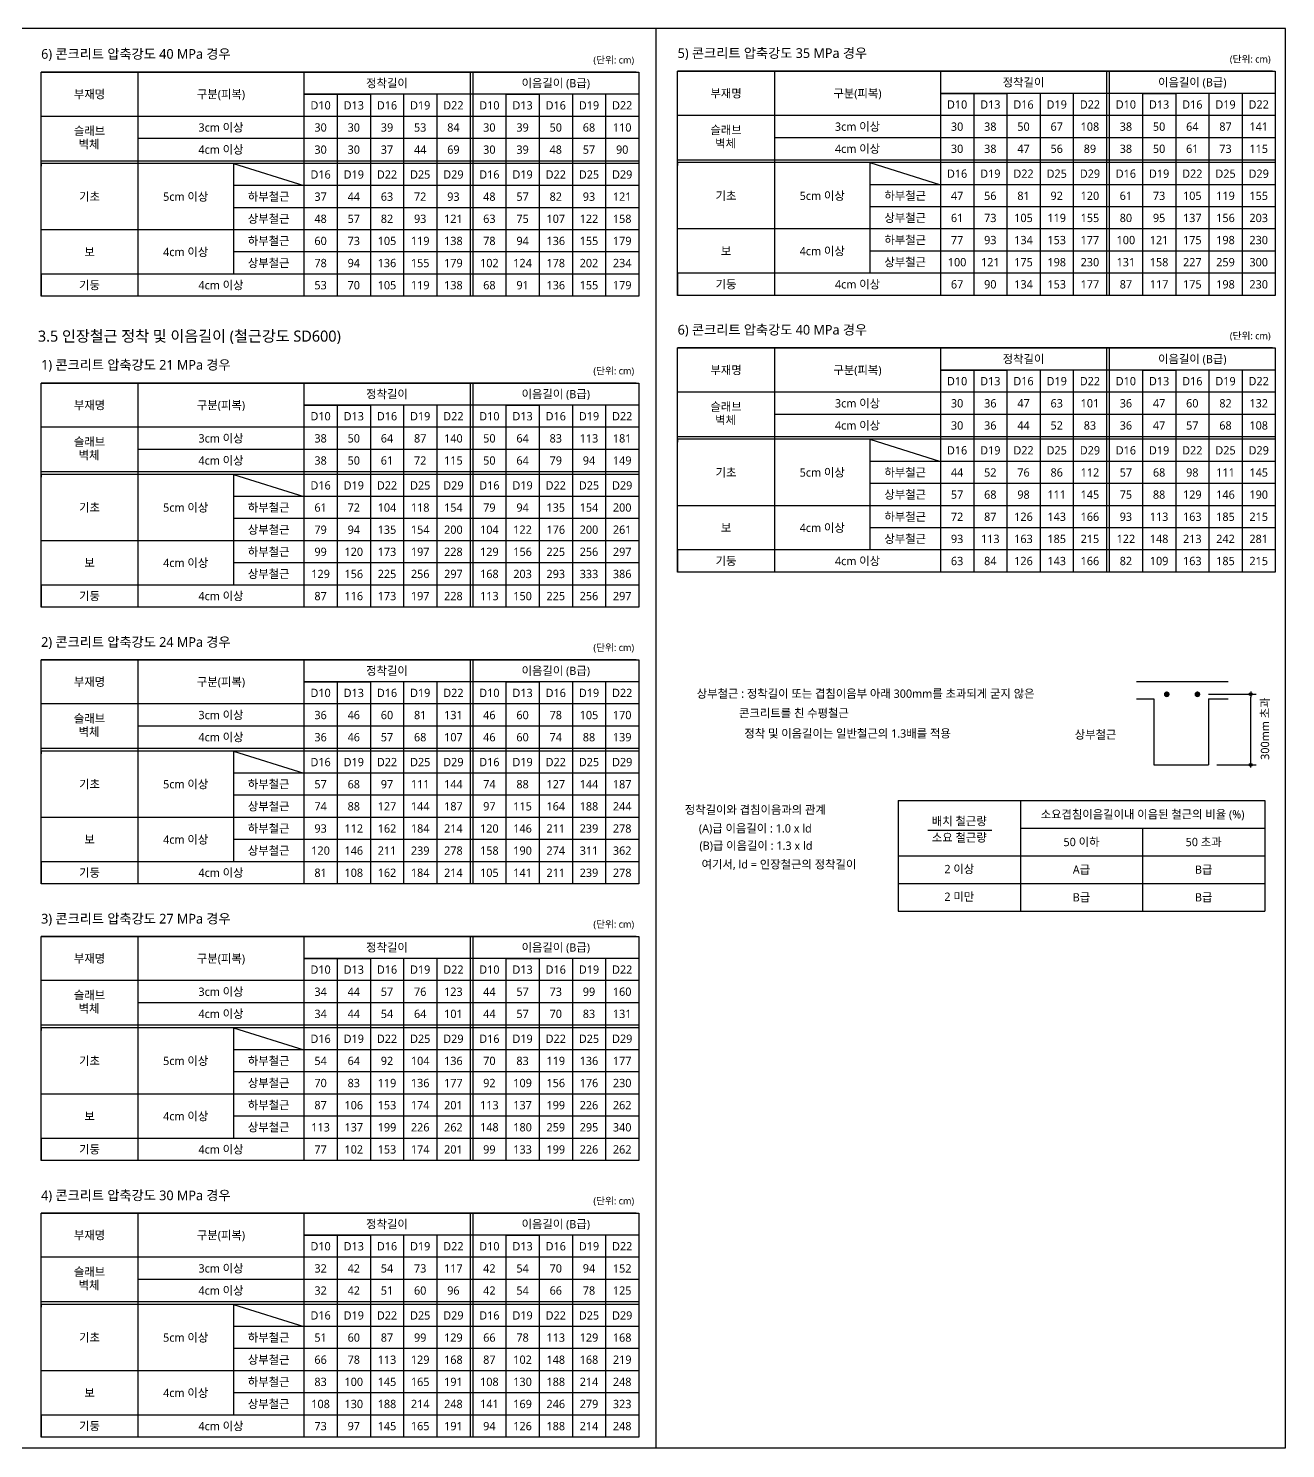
# Model space of a CAD drawing. Header units: millimetres. Extents: x 4573 to 501064, y -176100 to -4304.
# Drawn here: x 112015 to 157450, y -57331 to -6000 of the extents above; entities that cross this region are included whole.
import ezdxf
from ezdxf.enums import TextEntityAlignment as Align

# ---------------------------------------------------------------- set-up
doc = ezdxf.new("R2010")
doc.units = ezdxf.units.MM
doc.header["$LTSCALE"] = 800
doc.linetypes.add('ACAD_ISO02W100', pattern=[15, 12, -3])
doc.layers.get('Defpoints').update_dxf_attribs({"color": 147})
for name, color, linetype in [('BAR-S', 4, 'Continuous'), ('CHART', 7, 'Continuous'), ('DIM', 7, 'Continuous'), ('ELE4', 4, 'Continuous'), ('RXLEADER', 7, 'Continuous'), ('TEXT', 3, 'Continuous'), ('TEXT5', 7, 'Continuous'), ('W1', 2, 'Continuous')]:
    doc.layers.add(name, color=color, linetype=linetype)
doc.styles.add('XR-SHEET-맑은고딕', font='malgun.ttf')
doc.dimstyles.new('DIM1', dxfattribs={"dimscale": 10, "dimtxt": 3, "dimasz": 1, "dimexe": 2, "dimexo": 3, "dimgap": 1, "dimtad": 1, "dimdec": 0, "dimzin": 0, "dimdsep": 46, "dimtxsty": 'XR-SHEET-맑은고딕', "dimblk1": 'DIMDOT', "dimblk2": 'DIMDOT', "dimsah": 1, "dimcen": -1, "dimdle": 1.5, "dimclrt": 3, "dimadec": 0, "dimazin": 0, "dimtfac": 1, "dimtdec": 0, "dimtix": 1, "dimtmove": 2, "dimatfit": 3, "dimldrblk": 'DIMDOT', "dimfxl": 1, "dimtvp": 1, "dimtolj": 1, "dimtzin": 0, "dimarcsym": 0})

# ---------------------------------------------------------------- blocks, each defined once
blk = doc.blocks.new('DIMDOT')
at = {"layer": 'DIM'}
blk.add_line((1, 0), (-1, 0), dxfattribs=at)
blk.add_circle((0, 0), 0.5, dxfattribs=at)
blk = doc.blocks.new('*D5')
at = {"layer": 'Defpoints', "color": 0, "transparency": 16777216}
for p in [(154364, -30068), (156189, -30068), (154664, -32618)]:
    blk.add_point(p, dxfattribs=at)
at = {"layer": 'DIM', "color": 0, "lineweight": -2, "transparency": 16777216}
for p, q in [((154664, -30068), (156389, -30068)), ((156189, -32518), (156189, -30168)), ((154964, -32618), (156389, -32618))]:
    blk.add_line(p, q, dxfattribs=at)
at = {"layer": 'DIM', "color": 0, "lineweight": -2, "transparency": 16777216, "xscale": 100, "yscale": 100, "zscale": 100}
for p, rotation in [((156189, -30068), 90), ((156189, -32618), 270)]:
    blk.add_blockref('DIMDOT', p, dxfattribs=dict(at, rotation=rotation))
at = {"layer": 'DIM', "color": 3, "transparency": 16777216, "insert": (156721, -31310), "char_height": 300, "attachment_point": 5, "rotation": 90, "style": 'XR-SHEET-맑은고딕'}
blk.add_mtext('\\A1;300mm 초과', dxfattribs=at)

msp = doc.modelspace()

# ---------------------------------------------------------------- linework, layer by layer
for p, q in [((112475, -10780.7), (112475, -9180.7)), ((112475, -10780.7), (112475, -9180.7)), ((112475, -10880.7), (112475, -9180.7)), ((135478.7, -10750), (135478.7, -9150)), ((135478.7, -10750), (135478.7, -9150)), ((135478.7, -10850), (135478.7, -9150)), ((135478.7, -20750), (135478.7, -19150)), ((135478.7, -20750), (135478.7, -19150)), ((135478.7, -20850), (135478.7, -19150)), ((112475, -22017.6), (112475, -20417.6)), ((112475, -22017.6), (112475, -20417.6)), ((112475, -22117.6), (112475, -20417.6)), ((112475, -32017.6), (112475, -30417.6)), ((112475, -32017.6), (112475, -30417.6)), ((112475, -32117.6), (112475, -30417.6)), ((112475, -42017.6), (112475, -40417.6)), ((112475, -42017.6), (112475, -40417.6)), ((112475, -42117.6), (112475, -40417.6)), ((112475, -52017.6), (112475, -50417.6)), ((112475, -52017.6), (112475, -50417.6)), ((112475, -52117.6), (112475, -50417.6))]:
    msp.add_line(p, q)
at = {"layer": 'BAR-S', "const_width": 103.4}
for points in [[(153102.8, -30068.3, 1), (153206.2, -30068.3, 1)], [(154211, -30068.3, 1), (154314.4, -30068.3, 1)]]:
    msp.add_lwpolyline(points, format="xyb", close=True, dxfattribs=at)
at = {"layer": 'CHART'}
for p, q in [((133974.8, -7580.7), (112475, -7580.7)), ((115974.8, -7580.7), (115974.8, -9180.7)), ((115974.8, -7580.7), (115974.8, -9180.7)), ((121974.8, -7580.7), (121974.8, -9180.7)), ((121974.8, -7580.7), (121974.8, -9180.7)), ((128074.8, -7580.7), (127974.8, -7580.7)), ((127974.8, -7580.7), (127974.8, -15680.7)), ((128074.8, -7580.7), (128074.8, -9180.7)), ((128074.8, -7580.7), (128074.8, -9180.7)), ((128074.8, -7580.7), (128174.8, -7580.7)), ((156978.6, -7550), (135478.7, -7550)), ((138978.6, -7550), (138978.6, -9150)), ((138978.6, -7550), (138978.6, -9150)), ((144978.6, -7550), (144978.6, -9150)), ((144978.6, -7550), (144978.6, -9150)), ((151078.6, -7550), (150978.6, -7550)), ((150978.6, -7550), (150978.6, -15650)), ((151078.6, -7550), (151078.6, -9150)), ((151078.6, -7550), (151078.6, -9150)), ((151078.6, -7550), (151178.6, -7550)), ((133974.8, -8380.7), (121974.8, -8380.7)), ((134074.8, -8380.7), (121974.8, -8380.7)), ((121974.8, -8380.7), (123174.8, -8380.7)), ((123174.8, -8380.7), (123174.8, -15680.7)), ((123174.8, -8380.7), (124374.8, -8380.7)), ((124374.8, -8380.7), (124374.8, -15680.7)), ((125574.8, -8380.7), (125574.8, -15680.7)), ((126774.8, -8380.7), (126774.8, -15680.7)), ((129274.8, -8380.7), (129274.8, -15680.7)), ((129274.8, -8380.7), (130474.8, -8380.7)), ((130474.8, -8380.7), (130474.8, -15680.7)), ((131674.8, -8380.7), (131674.8, -15680.7)), ((132874.8, -8380.7), (132874.8, -15680.7)), ((156978.6, -8350), (144978.6, -8350)), ((157078.6, -8350), (144978.6, -8350)), ((144978.6, -8350), (146178.6, -8350)), ((146178.6, -8350), (146178.6, -15650)), ((146178.6, -8350), (147378.6, -8350)), ((147378.6, -8350), (147378.6, -15650)), ((148578.6, -8350), (148578.6, -15650)), ((149778.6, -8350), (149778.6, -15650)), ((152278.6, -8350), (152278.6, -15650)), ((152278.6, -8350), (153478.6, -8350)), ((153478.6, -8350), (153478.6, -15650)), ((154678.6, -8350), (154678.6, -15650)), ((155878.6, -8350), (155878.6, -15650)), ((133974.8, -9180.7), (112475, -9180.7)), ((134074.8, -9180.7), (112475, -9180.7)), ((133974.8, -9180.7), (115974.8, -9180.7)), ((115974.8, -9180.7), (115974.8, -15611.9)), ((133974.8, -9180.7), (115974.8, -9180.7)), ((115974.8, -9180.7), (115974.8, -15680.7)), ((121974.8, -9180.7), (121974.8, -15611.9)), ((121974.8, -9180.7), (121974.8, -15680.7)), ((128074.8, -9180.7), (128074.8, -15611.9)), ((128074.8, -9180.7), (128074.8, -15680.7)), ((156978.6, -9150), (135478.7, -9150)), ((157078.6, -9150), (135478.7, -9150)), ((156978.6, -9150), (138978.6, -9150)), ((138978.6, -9150), (138978.6, -15581.2)), ((156978.6, -9150), (138978.6, -9150)), ((138978.6, -9150), (138978.6, -15650)), ((144978.6, -9150), (144978.6, -15581.2)), ((144978.6, -9150), (144978.6, -15650)), ((151078.6, -9150), (151078.6, -15581.2)), ((151078.6, -9150), (151078.6, -15650)), ((133974.8, -9980.7), (115974.8, -9980.7)), ((134074.8, -9980.7), (115974.8, -9980.7)), ((156978.6, -9950), (138978.6, -9950)), ((157078.6, -9950), (138978.6, -9950)), ((135478.7, -10750), (157078.6, -10750)), ((112475, -10780.7), (134074.8, -10780.7)), ((133974.8, -10880.7), (112475, -10880.7)), ((133974.8, -10880.7), (112475, -10880.7)), ((134074.8, -10880.7), (112475, -10880.7)), ((112475, -10880.7), (112475, -10980.7)), ((119424.6, -10880.7), (119424.6, -14880.7)), ((119424.6, -10880.7), (119424.6, -14880.7)), ((119424.6, -10880.7), (121974.8, -11680.7)), ((156978.6, -10850), (135478.7, -10850)), ((156978.6, -10850), (135478.7, -10850)), ((157078.6, -10850), (135478.7, -10850)), ((135478.7, -10850), (135478.7, -10950)), ((142428.4, -10850), (142428.4, -14850)), ((142428.4, -10850), (142428.4, -14850)), ((142428.4, -10850), (144978.6, -11650)), ((133974.8, -11680.7), (119424.6, -11680.7)), ((134074.8, -11680.7), (119424.6, -11680.7)), ((156978.6, -11650), (142428.4, -11650)), ((157078.6, -11650), (142428.4, -11650)), ((133974.8, -12480.7), (119424.6, -12480.7)), ((134074.8, -12480.7), (119424.6, -12480.7)), ((156978.6, -12450), (142428.4, -12450)), ((157078.6, -12450), (142428.4, -12450)), ((133974.8, -13280.7), (112475, -13280.7)), ((134074.8, -13280.7), (112475, -13280.7)), ((156978.6, -13250), (135478.7, -13250)), ((157078.6, -13250), (135478.7, -13250)), ((133974.8, -14080.7), (119424.6, -14080.7)), ((134074.8, -14080.7), (119424.6, -14080.7)), ((156978.6, -14050), (142428.4, -14050)), ((157078.6, -14050), (142428.4, -14050)), ((133974.8, -14880.7), (112475, -14880.7)), ((134074.8, -14880.7), (112475, -14880.7)), ((112475, -14880.7), (112475, -15680.7)), ((156978.6, -14850), (135478.7, -14850)), ((157078.6, -14850), (135478.7, -14850)), ((135478.7, -14850), (135478.7, -15650)), ((134074.8, -15680.7), (112475, -15680.7)), ((157078.6, -15650), (135478.7, -15650)), ((156978.6, -17550), (135478.7, -17550)), ((138978.6, -17550), (138978.6, -19150)), ((138978.6, -17550), (138978.6, -19150)), ((144978.6, -17550), (144978.6, -19150)), ((144978.6, -17550), (144978.6, -19150)), ((151078.6, -17550), (150978.6, -17550)), ((150978.6, -17550), (150978.6, -25650)), ((151078.6, -17550), (151078.6, -19150)), ((151078.6, -17550), (151078.6, -19150)), ((151078.6, -17550), (151178.6, -17550)), ((156978.6, -18350), (144978.6, -18350)), ((157078.6, -18350), (144978.6, -18350)), ((144978.6, -18350), (146178.6, -18350)), ((146178.6, -18350), (146178.6, -25650)), ((146178.6, -18350), (147378.6, -18350)), ((147378.6, -18350), (147378.6, -25650)), ((148578.6, -18350), (148578.6, -25650)), ((149778.6, -18350), (149778.6, -25650)), ((152278.6, -18350), (152278.6, -25650)), ((152278.6, -18350), (153478.6, -18350)), ((153478.6, -18350), (153478.6, -25650)), ((154678.6, -18350), (154678.6, -25650)), ((155878.6, -18350), (155878.6, -25650)), ((133974.8, -18817.6), (112475, -18817.6)), ((115974.8, -18817.6), (115974.8, -20417.6)), ((115974.8, -18817.6), (115974.8, -20417.6)), ((121974.8, -18817.6), (121974.8, -20417.6)), ((121974.8, -18817.6), (121974.8, -20417.6)), ((128074.8, -18817.6), (127974.8, -18817.6)), ((127974.8, -18817.6), (127974.8, -26917.6)), ((128074.8, -18817.6), (128074.8, -20417.6)), ((128074.8, -18817.6), (128074.8, -20417.6)), ((128074.8, -18817.6), (128174.8, -18817.6)), ((156978.6, -19150), (135478.7, -19150)), ((157078.6, -19150), (135478.7, -19150)), ((156978.6, -19150), (138978.6, -19150)), ((138978.6, -19150), (138978.6, -25581.2)), ((156978.6, -19150), (138978.6, -19150)), ((138978.6, -19150), (138978.6, -25650)), ((144978.6, -19150), (144978.6, -25581.2)), ((144978.6, -19150), (144978.6, -25650)), ((151078.6, -19150), (151078.6, -25581.2)), ((151078.6, -19150), (151078.6, -25650)), ((133974.8, -19617.6), (121974.8, -19617.6)), ((134074.8, -19617.6), (121974.8, -19617.6)), ((121974.8, -19617.6), (123174.8, -19617.6)), ((123174.8, -19617.6), (123174.8, -26917.6)), ((123174.8, -19617.6), (124374.8, -19617.6)), ((124374.8, -19617.6), (124374.8, -26917.6)), ((125574.8, -19617.6), (125574.8, -26917.6)), ((126774.8, -19617.6), (126774.8, -26917.6)), ((129274.8, -19617.6), (129274.8, -26917.6)), ((129274.8, -19617.6), (130474.8, -19617.6)), ((130474.8, -19617.6), (130474.8, -26917.6)), ((131674.8, -19617.6), (131674.8, -26917.6)), ((132874.8, -19617.6), (132874.8, -26917.6)), ((156978.6, -19950), (138978.6, -19950)), ((157078.6, -19950), (138978.6, -19950)), ((133974.8, -20417.6), (112475, -20417.6)), ((134074.8, -20417.6), (112475, -20417.6)), ((133974.8, -20417.6), (115974.8, -20417.6)), ((115974.8, -20417.6), (115974.8, -26848.8)), ((133974.8, -20417.6), (115974.8, -20417.6)), ((115974.8, -20417.6), (115974.8, -26917.6)), ((121974.8, -20417.6), (121974.8, -26848.8)), ((121974.8, -20417.6), (121974.8, -26917.6)), ((128074.8, -20417.6), (128074.8, -26848.8)), ((128074.8, -20417.6), (128074.8, -26917.6)), ((135478.7, -20750), (157078.6, -20750)), ((156978.6, -20850), (135478.7, -20850)), ((156978.6, -20850), (135478.7, -20850)), ((157078.6, -20850), (135478.7, -20850)), ((135478.7, -20850), (135478.7, -20950)), ((142428.4, -20850), (142428.4, -24850)), ((142428.4, -20850), (142428.4, -24850)), ((142428.4, -20850), (144978.6, -21650)), ((133974.8, -21217.6), (115974.8, -21217.6)), ((134074.8, -21217.6), (115974.8, -21217.6)), ((112475, -22017.6), (134074.8, -22017.6)), ((156978.6, -21650), (142428.4, -21650)), ((157078.6, -21650), (142428.4, -21650)), ((133974.8, -22117.6), (112475, -22117.6)), ((133974.8, -22117.6), (112475, -22117.6)), ((134074.8, -22117.6), (112475, -22117.6)), ((112475, -22117.6), (112475, -22217.6)), ((119424.6, -22117.6), (119424.6, -26117.6)), ((119424.6, -22117.6), (119424.6, -26117.6)), ((119424.6, -22117.6), (121974.8, -22917.6)), ((156978.6, -22450), (142428.4, -22450)), ((157078.6, -22450), (142428.4, -22450)), ((133974.8, -22917.6), (119424.6, -22917.6)), ((134074.8, -22917.6), (119424.6, -22917.6)), ((156978.6, -23250), (135478.7, -23250)), ((157078.6, -23250), (135478.7, -23250)), ((133974.8, -23717.6), (119424.6, -23717.6)), ((134074.8, -23717.6), (119424.6, -23717.6)), ((156978.6, -24050), (142428.4, -24050)), ((157078.6, -24050), (142428.4, -24050)), ((133974.8, -24517.6), (112475, -24517.6)), ((134074.8, -24517.6), (112475, -24517.6)), ((156978.6, -24850), (135478.7, -24850)), ((157078.6, -24850), (135478.7, -24850)), ((135478.7, -24850), (135478.7, -25650)), ((133974.8, -25317.6), (119424.6, -25317.6)), ((134074.8, -25317.6), (119424.6, -25317.6)), ((157078.6, -25650), (135478.7, -25650)), ((133974.8, -26117.6), (112475, -26117.6)), ((134074.8, -26117.6), (112475, -26117.6)), ((112475, -26117.6), (112475, -26917.6)), ((134074.8, -26917.6), (112475, -26917.6)), ((133974.8, -28817.6), (112475, -28817.6)), ((115974.8, -28817.6), (115974.8, -30417.6)), ((115974.8, -28817.6), (115974.8, -30417.6)), ((121974.8, -28817.6), (121974.8, -30417.6)), ((121974.8, -28817.6), (121974.8, -30417.6)), ((128074.8, -28817.6), (127974.8, -28817.6)), ((127974.8, -28817.6), (127974.8, -36917.6)), ((128074.8, -28817.6), (128074.8, -30417.6)), ((128074.8, -28817.6), (128074.8, -30417.6)), ((128074.8, -28817.6), (128174.8, -28817.6)), ((133974.8, -29617.6), (121974.8, -29617.6)), ((134074.8, -29617.6), (121974.8, -29617.6)), ((121974.8, -29617.6), (123174.8, -29617.6)), ((123174.8, -29617.6), (123174.8, -36917.6)), ((123174.8, -29617.6), (124374.8, -29617.6)), ((124374.8, -29617.6), (124374.8, -36917.6)), ((125574.8, -29617.6), (125574.8, -36917.6)), ((126774.8, -29617.6), (126774.8, -36917.6)), ((129274.8, -29617.6), (129274.8, -36917.6)), ((129274.8, -29617.6), (130474.8, -29617.6)), ((130474.8, -29617.6), (130474.8, -36917.6)), ((131674.8, -29617.6), (131674.8, -36917.6)), ((132874.8, -29617.6), (132874.8, -36917.6)), ((133974.8, -30417.6), (112475, -30417.6)), ((134074.8, -30417.6), (112475, -30417.6)), ((133974.8, -30417.6), (115974.8, -30417.6)), ((115974.8, -30417.6), (115974.8, -36848.8)), ((133974.8, -30417.6), (115974.8, -30417.6)), ((115974.8, -30417.6), (115974.8, -36917.6)), ((121974.8, -30417.6), (121974.8, -36848.8)), ((121974.8, -30417.6), (121974.8, -36917.6)), ((128074.8, -30417.6), (128074.8, -36848.8)), ((128074.8, -30417.6), (128074.8, -36917.6)), ((133974.8, -31217.6), (115974.8, -31217.6)), ((134074.8, -31217.6), (115974.8, -31217.6)), ((112475, -32017.6), (134074.8, -32017.6)), ((133974.8, -32117.6), (112475, -32117.6)), ((133974.8, -32117.6), (112475, -32117.6)), ((134074.8, -32117.6), (112475, -32117.6)), ((112475, -32117.6), (112475, -32217.6)), ((119424.6, -32117.6), (119424.6, -36117.6)), ((119424.6, -32117.6), (119424.6, -36117.6)), ((119424.6, -32117.6), (121974.8, -32917.6)), ((133974.8, -32917.6), (119424.6, -32917.6)), ((134074.8, -32917.6), (119424.6, -32917.6)), ((133974.8, -33717.6), (119424.6, -33717.6)), ((134074.8, -33717.6), (119424.6, -33717.6)), ((143450, -33906.2), (143450, -37905.2)), ((143450, -33906.2), (156696, -33906.2)), ((147865.3, -33906.2), (147865.3, -37905.2)), ((156696, -33906.2), (156696, -37905.2)), ((133974.8, -34517.6), (112475, -34517.6)), ((134074.8, -34517.6), (112475, -34517.6)), ((133974.8, -35317.6), (119424.6, -35317.6)), ((134074.8, -35317.6), (119424.6, -35317.6)), ((144521, -34974.8), (146828.5, -34974.8)), ((147865.3, -34906.2), (156696, -34906.2)), ((152280.7, -34906.2), (152280.7, -37905.2)), ((143450, -35906.1), (156696, -35906.1)), ((133974.8, -36117.6), (112475, -36117.6)), ((134074.8, -36117.6), (112475, -36117.6)), ((112475, -36117.6), (112475, -36917.6)), ((134074.8, -36917.6), (112475, -36917.6)), ((143450, -36905.6), (156696, -36905.6)), ((143450, -37905.2), (156696, -37905.2)), ((133974.8, -38817.6), (112475, -38817.6)), ((115974.8, -38817.6), (115974.8, -40417.6)), ((115974.8, -38817.6), (115974.8, -40417.6)), ((121974.8, -38817.6), (121974.8, -40417.6)), ((121974.8, -38817.6), (121974.8, -40417.6)), ((128074.8, -38817.6), (127974.8, -38817.6)), ((127974.8, -38817.6), (127974.8, -46917.6)), ((128074.8, -38817.6), (128074.8, -40417.6)), ((128074.8, -38817.6), (128074.8, -40417.6)), ((128074.8, -38817.6), (128174.8, -38817.6)), ((133974.8, -39617.6), (121974.8, -39617.6)), ((134074.8, -39617.6), (121974.8, -39617.6)), ((121974.8, -39617.6), (123174.8, -39617.6)), ((123174.8, -39617.6), (123174.8, -46917.6)), ((123174.8, -39617.6), (124374.8, -39617.6)), ((124374.8, -39617.6), (124374.8, -46917.6)), ((125574.8, -39617.6), (125574.8, -46917.6)), ((126774.8, -39617.6), (126774.8, -46917.6)), ((129274.8, -39617.6), (129274.8, -46917.6)), ((129274.8, -39617.6), (130474.8, -39617.6)), ((130474.8, -39617.6), (130474.8, -46917.6)), ((131674.8, -39617.6), (131674.8, -46917.6)), ((132874.8, -39617.6), (132874.8, -46917.6)), ((133974.8, -40417.6), (112475, -40417.6)), ((134074.8, -40417.6), (112475, -40417.6)), ((133974.8, -40417.6), (115974.8, -40417.6)), ((115974.8, -40417.6), (115974.8, -46848.8)), ((133974.8, -40417.6), (115974.8, -40417.6)), ((115974.8, -40417.6), (115974.8, -46917.6)), ((121974.8, -40417.6), (121974.8, -46848.8)), ((121974.8, -40417.6), (121974.8, -46917.6)), ((128074.8, -40417.6), (128074.8, -46848.8)), ((128074.8, -40417.6), (128074.8, -46917.6)), ((133974.8, -41217.6), (115974.8, -41217.6)), ((134074.8, -41217.6), (115974.8, -41217.6)), ((112475, -42017.6), (134074.8, -42017.6)), ((133974.8, -42117.6), (112475, -42117.6)), ((133974.8, -42117.6), (112475, -42117.6)), ((134074.8, -42117.6), (112475, -42117.6)), ((112475, -42117.6), (112475, -42217.6)), ((119424.6, -42117.6), (119424.6, -46117.6)), ((119424.6, -42117.6), (119424.6, -46117.6)), ((119424.6, -42117.6), (121974.8, -42917.6)), ((133974.8, -42917.6), (119424.6, -42917.6)), ((134074.8, -42917.6), (119424.6, -42917.6)), ((133974.8, -43717.6), (119424.6, -43717.6)), ((134074.8, -43717.6), (119424.6, -43717.6)), ((133974.8, -44517.6), (112475, -44517.6)), ((134074.8, -44517.6), (112475, -44517.6)), ((133974.8, -45317.6), (119424.6, -45317.6)), ((134074.8, -45317.6), (119424.6, -45317.6)), ((133974.8, -46117.6), (112475, -46117.6)), ((134074.8, -46117.6), (112475, -46117.6)), ((112475, -46117.6), (112475, -46917.6)), ((134074.8, -46917.6), (112475, -46917.6)), ((133974.8, -48817.6), (112475, -48817.6)), ((115974.8, -48817.6), (115974.8, -50417.6)), ((115974.8, -48817.6), (115974.8, -50417.6)), ((121974.8, -48817.6), (121974.8, -50417.6)), ((121974.8, -48817.6), (121974.8, -50417.6)), ((128074.8, -48817.6), (127974.8, -48817.6)), ((127974.8, -48817.6), (127974.8, -56917.6)), ((128074.8, -48817.6), (128074.8, -50417.6)), ((128074.8, -48817.6), (128074.8, -50417.6)), ((128074.8, -48817.6), (128174.8, -48817.6)), ((133974.8, -49617.6), (121974.8, -49617.6)), ((134074.8, -49617.6), (121974.8, -49617.6)), ((121974.8, -49617.6), (123174.8, -49617.6)), ((123174.8, -49617.6), (123174.8, -56917.6)), ((123174.8, -49617.6), (124374.8, -49617.6)), ((124374.8, -49617.6), (124374.8, -56917.6)), ((125574.8, -49617.6), (125574.8, -56917.6)), ((126774.8, -49617.6), (126774.8, -56917.6)), ((129274.8, -49617.6), (129274.8, -56917.6)), ((129274.8, -49617.6), (130474.8, -49617.6)), ((130474.8, -49617.6), (130474.8, -56917.6)), ((131674.8, -49617.6), (131674.8, -56917.6)), ((132874.8, -49617.6), (132874.8, -56917.6)), ((133974.8, -50417.6), (112475, -50417.6)), ((134074.8, -50417.6), (112475, -50417.6)), ((133974.8, -50417.6), (115974.8, -50417.6)), ((115974.8, -50417.6), (115974.8, -56848.8)), ((133974.8, -50417.6), (115974.8, -50417.6)), ((115974.8, -50417.6), (115974.8, -56917.6)), ((121974.8, -50417.6), (121974.8, -56848.8)), ((121974.8, -50417.6), (121974.8, -56917.6)), ((128074.8, -50417.6), (128074.8, -56848.8)), ((128074.8, -50417.6), (128074.8, -56917.6)), ((133974.8, -51217.6), (115974.8, -51217.6)), ((134074.8, -51217.6), (115974.8, -51217.6)), ((112475, -52017.6), (134074.8, -52017.6)), ((133974.8, -52117.6), (112475, -52117.6)), ((133974.8, -52117.6), (112475, -52117.6)), ((134074.8, -52117.6), (112475, -52117.6)), ((112475, -52117.6), (112475, -52217.6)), ((119424.6, -52117.6), (119424.6, -56117.6)), ((119424.6, -52117.6), (119424.6, -56117.6)), ((119424.6, -52117.6), (121974.8, -52917.6)), ((133974.8, -52917.6), (119424.6, -52917.6)), ((134074.8, -52917.6), (119424.6, -52917.6)), ((133974.8, -53717.6), (119424.6, -53717.6)), ((134074.8, -53717.6), (119424.6, -53717.6)), ((133974.8, -54517.6), (112475, -54517.6)), ((134074.8, -54517.6), (112475, -54517.6)), ((133974.8, -55317.6), (119424.6, -55317.6)), ((134074.8, -55317.6), (119424.6, -55317.6)), ((133974.8, -56117.6), (112475, -56117.6)), ((134074.8, -56117.6), (112475, -56117.6)), ((112475, -56117.6), (112475, -56917.6)), ((134074.8, -56917.6), (112475, -56917.6))]:
    msp.add_line(p, q, dxfattribs=at)
for points in [[(112475, -9180.7), (112475, -7580.7), (134074.8, -7580.7), (134074.8, -9180.7)], [(134074.8, -7580.7), (134074.8, -15680.7)], [(135478.7, -9150), (135478.7, -7550), (157078.6, -7550), (157078.6, -9150)], [(157078.6, -7550), (157078.6, -15650)], [(134074.8, -9180.7), (134074.8, -15611.9)], [(157078.6, -9150), (157078.6, -15581.2)], [(112475, -15680.7), (112475, -10880.7)], [(112475, -15680.7), (112475, -10880.7)], [(112475, -15680.7), (112475, -10880.7)], [(135478.7, -15650), (135478.7, -10850)], [(135478.7, -15650), (135478.7, -10850)], [(135478.7, -15650), (135478.7, -10850)], [(135478.7, -19150), (135478.7, -17550), (157078.6, -17550), (157078.6, -19150)], [(157078.6, -17550), (157078.6, -25650)], [(112475, -20417.6), (112475, -18817.6), (134074.8, -18817.6), (134074.8, -20417.6)], [(134074.8, -18817.6), (134074.8, -26917.6)], [(157078.6, -19150), (157078.6, -25581.2)], [(134074.8, -20417.6), (134074.8, -26848.8)], [(135478.7, -25650), (135478.7, -20850)], [(135478.7, -25650), (135478.7, -20850)], [(135478.7, -25650), (135478.7, -20850)], [(112475, -26917.6), (112475, -22117.6)], [(112475, -26917.6), (112475, -22117.6)], [(112475, -26917.6), (112475, -22117.6)], [(112475, -30417.6), (112475, -28817.6), (134074.8, -28817.6), (134074.8, -30417.6)], [(134074.8, -28817.6), (134074.8, -36917.6)], [(134074.8, -30417.6), (134074.8, -36848.8)], [(112475, -36917.6), (112475, -32117.6)], [(112475, -36917.6), (112475, -32117.6)], [(112475, -36917.6), (112475, -32117.6)], [(112475, -40417.6), (112475, -38817.6), (134074.8, -38817.6), (134074.8, -40417.6)], [(134074.8, -38817.6), (134074.8, -46917.6)], [(134074.8, -40417.6), (134074.8, -46848.8)], [(112475, -46917.6), (112475, -42117.6)], [(112475, -46917.6), (112475, -42117.6)], [(112475, -46917.6), (112475, -42117.6)], [(112475, -50417.6), (112475, -48817.6), (134074.8, -48817.6), (134074.8, -50417.6)], [(134074.8, -48817.6), (134074.8, -56917.6)], [(134074.8, -50417.6), (134074.8, -56848.8)], [(112475, -56917.6), (112475, -52117.6)], [(112475, -56917.6), (112475, -52117.6)], [(112475, -56917.6), (112475, -52117.6)]]:
    msp.add_lwpolyline(points, dxfattribs=at)
at = {"layer": 'ELE4', "color": 2}
msp.add_line((134699.6, -57330.7), (134699.6, -6030.7), dxfattribs=at)
at = {"layer": 'ELE4'}
msp.add_lwpolyline([(88750, -57300), (157450, -57300), (157450, -6000), (88750, -6000)], close=True, dxfattribs=at)
at = {"layer": 'RXLEADER'}
for points in [[(153056.7, -30231.6, 0, 100, 0), (152883.1, -30476.3, 0, 0, 0), (152162.7, -31491.2, 0, 0, 0), (151566.1, -31491.2, 0, 0, 0)], [(154158.7, -30231.6, 0, 100, 0), (153985.1, -30476.3, 0, 0, 0), (153264.7, -31491.2, 0, 0, 0), (152162.7, -31491.2, 0, 0, 0)]]:
    msp.add_lwpolyline(points, format="xyseb", dxfattribs=at)
at = {"layer": 'W1'}
for p, q in [((152066.2, -29601.6), (155374.6, -29601.6)), ((152066.2, -30231.6), (152684.1, -30231.6)), ((152684.1, -30231.6), (152684.1, -32618.2)), ((154664.1, -30231.6), (155374.6, -30231.6)), ((154664.1, -30231.6), (154664.1, -32618.2)), ((152684.1, -32618.2), (154664.1, -32618.2))]:
    msp.add_line(p, q, dxfattribs=at)

# ---------------------------------------------------------------- texts
at = {"layer": 'TEXT', "style": 'XR-SHEET-맑은고딕'}
for s, height, p in [('5) 콘크리트 압축강도 35 MPa 경우', 350, (135478.7, -7066.5)), ('6) 콘크리트 압축강도 40 MPa 경우', 350, (112475, -7097.2)), ('(단위: cm)', 250, (132433.3, -7266.4)), ('(단위: cm)', 250, (155437.1, -7235.6)), ('3.5 인장철근 정착 및 이음길이 (철근강도 SD600)', 400, (112357.2, -17321.8)), ('6) 콘크리트 압축강도 40 MPa 경우', 350, (135478.7, -17066.5)), ('(단위: cm)', 250, (155437.1, -17235.6)), ('1) 콘크리트 압축강도 21 MPa 경우', 350, (112475, -18334.1)), ('(단위: cm)', 250, (132433.3, -18503.3)), ('2) 콘크리트 압축강도 24 MPa 경우', 350, (112475, -28352.4)), ('(단위: cm)', 250, (132433.3, -28503.3)), ('3) 콘크리트 압축강도 27 MPa 경우', 350, (112475, -38352.4)), ('(단위: cm)', 250, (132433.3, -38503.3)), ('4) 콘크리트 압축강도 30 MPa 경우', 350, (112475, -48352.4)), ('(단위: cm)', 250, (132433.3, -48503.3))]:
    msp.add_text(s, height=height, dxfattribs=at).set_placement(p)
for s, p in [('부재명', (114224.9, -8380.7)), ('구분(피복)', (118974.8, -8380.7)), ('정착길이', (124974.8, -7980.7)), ('이음길이 (B급)', (131074.8, -7980.7)), ('부재명', (137228.7, -8350)), ('구분(피복)', (141978.6, -8350)), ('정착길이', (147978.6, -7950)), ('이음길이 (B급)', (154078.6, -7950)), ('D10', (122574.8, -8780.7)), ('D13', (123774.8, -8780.7)), ('D16', (124974.8, -8780.7)), ('D19', (126174.8, -8780.7)), ('D22', (127374.8, -8780.7)), ('D10', (128674.8, -8780.7)), ('D13', (129874.8, -8780.7)), ('D16', (131074.8, -8780.7)), ('D19', (132274.8, -8780.7)), ('D22', (133474.8, -8780.7)), ('D10', (145578.6, -8750)), ('D13', (146778.6, -8750)), ('D16', (147978.6, -8750)), ('D19', (149178.6, -8750)), ('D22', (150378.6, -8750)), ('D10', (151678.6, -8750)), ('D13', (152878.6, -8750)), ('D16', (154078.6, -8750)), ('D19', (155278.6, -8750)), ('D22', (156478.6, -8750)), ('슬래브', (114224.9, -9703.8)), ('슬래브', (114224.9, -9703.8)), ('3cm 이상', (118974.8, -9580.7)), ('30', (122574.8, -9580.7)), ('30', (123774.8, -9580.7)), ('39', (124974.8, -9580.7)), ('53', (126174.8, -9580.7)), ('84', (127374.8, -9580.7)), ('30', (128674.8, -9580.7)), ('39', (129874.8, -9580.7)), ('50', (131074.8, -9580.7)), ('68', (132274.8, -9580.7)), ('110', (133474.8, -9580.7)), ('슬래브', (137228.7, -9673.1)), ('슬래브', (137228.7, -9673.1)), ('3cm 이상', (141978.6, -9550)), ('30', (145578.6, -9550)), ('38', (146778.6, -9550)), ('50', (147978.6, -9550)), ('67', (149178.6, -9550)), ('108', (150378.6, -9550)), ('38', (151678.6, -9550)), ('50', (152878.6, -9550)), ('64', (154078.6, -9550)), ('87', (155278.6, -9550)), ('141', (156478.6, -9550)), ('벽체', (114206.7, -10188.1)), ('벽체', (114206.7, -10188.1)), ('4cm 이상', (118974.8, -10380.7)), ('30', (122574.8, -10380.7)), ('30', (123774.8, -10380.7)), ('37', (124974.8, -10380.7)), ('44', (126174.8, -10380.7)), ('69', (127374.8, -10380.7)), ('30', (128674.8, -10380.7)), ('39', (129874.8, -10380.7)), ('48', (131074.8, -10380.7)), ('57', (132274.8, -10380.7)), ('90', (133474.8, -10380.7)), ('벽체', (137210.4, -10157.3)), ('벽체', (137210.4, -10157.3)), ('4cm 이상', (141978.6, -10350)), ('30', (145578.6, -10350)), ('38', (146778.6, -10350)), ('47', (147978.6, -10350)), ('56', (149178.6, -10350)), ('89', (150378.6, -10350)), ('38', (151678.6, -10350)), ('50', (152878.6, -10350)), ('61', (154078.6, -10350)), ('73', (155278.6, -10350)), ('115', (156478.6, -10350)), ('D16', (122574.8, -11280.7)), ('D19', (123774.8, -11280.7)), ('D22', (124974.8, -11280.7)), ('D25', (126174.8, -11280.7)), ('D29', (127374.8, -11280.7)), ('D16', (128674.8, -11280.7)), ('D19', (129874.8, -11280.7)), ('D22', (131074.8, -11280.7)), ('D25', (132274.8, -11280.7)), ('D29', (133474.8, -11280.7)), ('D16', (145578.6, -11250)), ('D19', (146778.6, -11250)), ('D22', (147978.6, -11250)), ('D25', (149178.6, -11250)), ('D29', (150378.6, -11250)), ('D16', (151678.6, -11250)), ('D19', (152878.6, -11250)), ('D22', (154078.6, -11250)), ('D25', (155278.6, -11250)), ('D29', (156478.6, -11250)), ('기초', (114224.9, -12080.7)), ('5cm 이상', (117699.7, -12080.7)), ('하부철근', (120699.7, -12080.7)), ('37', (122574.8, -12080.7)), ('44', (123774.8, -12080.7)), ('63', (124974.8, -12080.7)), ('72', (126174.8, -12080.7)), ('93', (127374.8, -12080.7)), ('48', (128674.8, -12080.7)), ('57', (129874.8, -12080.7)), ('82', (131074.8, -12080.7)), ('93', (132274.8, -12080.7)), ('121', (133474.8, -12080.7)), ('기초', (137228.7, -12050)), ('5cm 이상', (140703.5, -12050)), ('하부철근', (143703.5, -12050)), ('47', (145578.6, -12050)), ('56', (146778.6, -12050)), ('81', (147978.6, -12050)), ('92', (149178.6, -12050)), ('120', (150378.6, -12050)), ('61', (151678.6, -12050)), ('73', (152878.6, -12050)), ('105', (154078.6, -12050)), ('119', (155278.6, -12050)), ('155', (156478.6, -12050)), ('상부철근', (120699.7, -12880.7)), ('48', (122574.8, -12880.7)), ('57', (123774.8, -12880.7)), ('82', (124974.8, -12880.7)), ('93', (126174.8, -12880.7)), ('121', (127374.8, -12880.7)), ('63', (128674.8, -12880.7)), ('75', (129874.8, -12880.7)), ('107', (131074.8, -12880.7)), ('122', (132274.8, -12880.7)), ('158', (133474.8, -12880.7)), ('상부철근', (143703.5, -12850)), ('61', (145578.6, -12850)), ('73', (146778.6, -12850)), ('105', (147978.6, -12850)), ('119', (149178.6, -12850)), ('155', (150378.6, -12850)), ('80', (151678.6, -12850)), ('95', (152878.6, -12850)), ('137', (154078.6, -12850)), ('156', (155278.6, -12850)), ('203', (156478.6, -12850)), ('하부철근', (120699.7, -13680.7)), ('60', (122574.8, -13680.7)), ('73', (123774.8, -13680.7)), ('105', (124974.8, -13680.7)), ('119', (126174.8, -13680.7)), ('138', (127374.8, -13680.7)), ('78', (128674.8, -13680.7)), ('94', (129874.8, -13680.7)), ('136', (131074.8, -13680.7)), ('155', (132274.8, -13680.7)), ('179', (133474.8, -13680.7)), ('하부철근', (143703.5, -13650)), ('77', (145578.6, -13650)), ('93', (146778.6, -13650)), ('134', (147978.6, -13650)), ('153', (149178.6, -13650)), ('177', (150378.6, -13650)), ('100', (151678.6, -13650)), ('121', (152878.6, -13650)), ('175', (154078.6, -13650)), ('198', (155278.6, -13650)), ('230', (156478.6, -13650)), ('보', (114224.9, -14080.7)), ('4cm 이상', (117699.7, -14080.7)), ('상부철근', (120699.7, -14480.7)), ('78', (122574.8, -14480.7)), ('94', (123774.8, -14480.7)), ('136', (124974.8, -14480.7)), ('155', (126174.8, -14480.7)), ('179', (127374.8, -14480.7)), ('102', (128674.8, -14480.7)), ('124', (129874.8, -14480.7)), ('178', (131074.8, -14480.7)), ('202', (132274.8, -14480.7)), ('234', (133474.8, -14480.7)), ('보', (137228.7, -14050)), ('4cm 이상', (140703.5, -14050)), ('상부철근', (143703.5, -14450)), ('100', (145578.6, -14450)), ('121', (146778.6, -14450)), ('175', (147978.6, -14450)), ('198', (149178.6, -14450)), ('230', (150378.6, -14450)), ('131', (151678.6, -14450)), ('158', (152878.6, -14450)), ('227', (154078.6, -14450)), ('259', (155278.6, -14450)), ('300', (156478.6, -14450)), ('기둥', (114224.9, -15280.7)), ('4cm 이상', (118974.8, -15280.7)), ('53', (122574.8, -15280.7)), ('70', (123774.8, -15280.7)), ('105', (124974.8, -15280.7)), ('119', (126174.8, -15280.7)), ('138', (127374.8, -15280.7)), ('68', (128674.8, -15280.7)), ('91', (129874.8, -15280.7)), ('136', (131074.8, -15280.7)), ('155', (132274.8, -15280.7)), ('179', (133474.8, -15280.7)), ('기둥', (137228.7, -15250)), ('4cm 이상', (141978.6, -15250)), ('67', (145578.6, -15250)), ('90', (146778.6, -15250)), ('134', (147978.6, -15250)), ('153', (149178.6, -15250)), ('177', (150378.6, -15250)), ('87', (151678.6, -15250)), ('117', (152878.6, -15250)), ('175', (154078.6, -15250)), ('198', (155278.6, -15250)), ('230', (156478.6, -15250)), ('정착길이', (147978.6, -17950)), ('이음길이 (B급)', (154078.6, -17950)), ('부재명', (137228.7, -18350)), ('구분(피복)', (141978.6, -18350)), ('D10', (145578.6, -18750)), ('D13', (146778.6, -18750)), ('D16', (147978.6, -18750)), ('D19', (149178.6, -18750)), ('D22', (150378.6, -18750)), ('D10', (151678.6, -18750)), ('D13', (152878.6, -18750)), ('D16', (154078.6, -18750)), ('D19', (155278.6, -18750)), ('D22', (156478.6, -18750)), ('부재명', (114224.9, -19617.6)), ('구분(피복)', (118974.8, -19617.6)), ('정착길이', (124974.8, -19217.6)), ('이음길이 (B급)', (131074.8, -19217.6)), ('슬래브', (137228.7, -19673.1)), ('슬래브', (137228.7, -19673.1)), ('3cm 이상', (141978.6, -19550)), ('30', (145578.6, -19550)), ('36', (146778.6, -19550)), ('47', (147978.6, -19550)), ('63', (149178.6, -19550)), ('101', (150378.6, -19550)), ('36', (151678.6, -19550)), ('47', (152878.6, -19550)), ('60', (154078.6, -19550)), ('82', (155278.6, -19550)), ('132', (156478.6, -19550)), ('D10', (122574.8, -20017.6)), ('D13', (123774.8, -20017.6)), ('D16', (124974.8, -20017.6)), ('D19', (126174.8, -20017.6)), ('D22', (127374.8, -20017.6)), ('D10', (128674.8, -20017.6)), ('D13', (129874.8, -20017.6)), ('D16', (131074.8, -20017.6)), ('D19', (132274.8, -20017.6)), ('D22', (133474.8, -20017.6)), ('벽체', (137210.4, -20157.3)), ('벽체', (137210.4, -20157.3)), ('4cm 이상', (141978.6, -20350)), ('30', (145578.6, -20350)), ('36', (146778.6, -20350)), ('44', (147978.6, -20350)), ('52', (149178.6, -20350)), ('83', (150378.6, -20350)), ('36', (151678.6, -20350)), ('47', (152878.6, -20350)), ('57', (154078.6, -20350)), ('68', (155278.6, -20350)), ('108', (156478.6, -20350)), ('슬래브', (114224.9, -20940.7)), ('슬래브', (114224.9, -20940.7)), ('3cm 이상', (118974.8, -20817.6)), ('38', (122574.8, -20817.6)), ('50', (123774.8, -20817.6)), ('64', (124974.8, -20817.6)), ('87', (126174.8, -20817.6)), ('140', (127374.8, -20817.6)), ('50', (128674.8, -20817.6)), ('64', (129874.8, -20817.6)), ('83', (131074.8, -20817.6)), ('113', (132274.8, -20817.6)), ('181', (133474.8, -20817.6)), ('벽체', (114206.7, -21425)), ('벽체', (114206.7, -21425)), ('4cm 이상', (118974.8, -21617.6)), ('38', (122574.8, -21617.6)), ('50', (123774.8, -21617.6)), ('61', (124974.8, -21617.6)), ('72', (126174.8, -21617.6)), ('115', (127374.8, -21617.6)), ('50', (128674.8, -21617.6)), ('64', (129874.8, -21617.6)), ('79', (131074.8, -21617.6)), ('94', (132274.8, -21617.6)), ('149', (133474.8, -21617.6)), ('D16', (145578.6, -21250)), ('D19', (146778.6, -21250)), ('D22', (147978.6, -21250)), ('D25', (149178.6, -21250)), ('D29', (150378.6, -21250)), ('D16', (151678.6, -21250)), ('D19', (152878.6, -21250)), ('D22', (154078.6, -21250)), ('D25', (155278.6, -21250)), ('D29', (156478.6, -21250)), ('기초', (137228.7, -22050)), ('5cm 이상', (140703.5, -22050)), ('하부철근', (143703.5, -22050)), ('44', (145578.6, -22050)), ('52', (146778.6, -22050)), ('76', (147978.6, -22050)), ('86', (149178.6, -22050)), ('112', (150378.6, -22050)), ('57', (151678.6, -22050)), ('68', (152878.6, -22050)), ('98', (154078.6, -22050)), ('111', (155278.6, -22050)), ('145', (156478.6, -22050)), ('D16', (122574.8, -22517.6)), ('D19', (123774.8, -22517.6)), ('D22', (124974.8, -22517.6)), ('D25', (126174.8, -22517.6)), ('D29', (127374.8, -22517.6)), ('D16', (128674.8, -22517.6)), ('D19', (129874.8, -22517.6)), ('D22', (131074.8, -22517.6)), ('D25', (132274.8, -22517.6)), ('D29', (133474.8, -22517.6)), ('상부철근', (143703.5, -22850)), ('57', (145578.6, -22850)), ('68', (146778.6, -22850)), ('98', (147978.6, -22850)), ('111', (149178.6, -22850)), ('145', (150378.6, -22850)), ('75', (151678.6, -22850)), ('88', (152878.6, -22850)), ('129', (154078.6, -22850)), ('146', (155278.6, -22850)), ('190', (156478.6, -22850)), ('기초', (114224.9, -23317.6)), ('5cm 이상', (117699.7, -23317.6)), ('하부철근', (120699.7, -23317.6)), ('61', (122574.8, -23317.6)), ('72', (123774.8, -23317.6)), ('104', (124974.8, -23317.6)), ('118', (126174.8, -23317.6)), ('154', (127374.8, -23317.6)), ('79', (128674.8, -23317.6)), ('94', (129874.8, -23317.6)), ('135', (131074.8, -23317.6)), ('154', (132274.8, -23317.6)), ('200', (133474.8, -23317.6)), ('하부철근', (143703.5, -23650)), ('72', (145578.6, -23650)), ('87', (146778.6, -23650)), ('126', (147978.6, -23650)), ('143', (149178.6, -23650)), ('166', (150378.6, -23650)), ('93', (151678.6, -23650)), ('113', (152878.6, -23650)), ('163', (154078.6, -23650)), ('185', (155278.6, -23650)), ('215', (156478.6, -23650)), ('상부철근', (120699.7, -24117.6)), ('79', (122574.8, -24117.6)), ('94', (123774.8, -24117.6)), ('135', (124974.8, -24117.6)), ('154', (126174.8, -24117.6)), ('200', (127374.8, -24117.6)), ('104', (128674.8, -24117.6)), ('122', (129874.8, -24117.6)), ('176', (131074.8, -24117.6)), ('200', (132274.8, -24117.6)), ('261', (133474.8, -24117.6)), ('보', (137228.7, -24050)), ('4cm 이상', (140703.5, -24050)), ('상부철근', (143703.5, -24450)), ('93', (145578.6, -24450)), ('113', (146778.6, -24450)), ('163', (147978.6, -24450)), ('185', (149178.6, -24450)), ('215', (150378.6, -24450)), ('122', (151678.6, -24450)), ('148', (152878.6, -24450)), ('213', (154078.6, -24450)), ('242', (155278.6, -24450)), ('281', (156478.6, -24450)), ('4cm 이상', (117699.7, -25317.6)), ('하부철근', (120699.7, -24917.6)), ('99', (122574.8, -24917.6)), ('120', (123774.8, -24917.6)), ('173', (124974.8, -24917.6)), ('197', (126174.8, -24917.6)), ('228', (127374.8, -24917.6)), ('129', (128674.8, -24917.6)), ('156', (129874.8, -24917.6)), ('225', (131074.8, -24917.6)), ('256', (132274.8, -24917.6)), ('297', (133474.8, -24917.6)), ('기둥', (137228.7, -25250)), ('4cm 이상', (141978.6, -25250)), ('63', (145578.6, -25250)), ('84', (146778.6, -25250)), ('126', (147978.6, -25250)), ('143', (149178.6, -25250)), ('166', (150378.6, -25250)), ('82', (151678.6, -25250)), ('109', (152878.6, -25250)), ('163', (154078.6, -25250)), ('185', (155278.6, -25250)), ('215', (156478.6, -25250)), ('보', (114224.9, -25317.6)), ('상부철근', (120699.7, -25717.6)), ('129', (122574.8, -25717.6)), ('156', (123774.8, -25717.6)), ('225', (124974.8, -25717.6)), ('256', (126174.8, -25717.6)), ('297', (127374.8, -25717.6)), ('168', (128674.8, -25717.6)), ('203', (129874.8, -25717.6)), ('293', (131074.8, -25717.6)), ('333', (132274.8, -25717.6)), ('386', (133474.8, -25717.6)), ('기둥', (114224.9, -26517.6)), ('4cm 이상', (118974.8, -26517.6)), ('87', (122574.8, -26517.6)), ('116', (123774.8, -26517.6)), ('173', (124974.8, -26517.6)), ('197', (126174.8, -26517.6)), ('228', (127374.8, -26517.6)), ('113', (128674.8, -26517.6)), ('150', (129874.8, -26517.6)), ('225', (131074.8, -26517.6)), ('256', (132274.8, -26517.6)), ('297', (133474.8, -26517.6)), ('정착길이', (124974.8, -29217.6)), ('이음길이 (B급)', (131074.8, -29217.6)), ('부재명', (114224.9, -29617.6)), ('구분(피복)', (118974.8, -29617.6)), ('D10', (122574.8, -30017.6)), ('D13', (123774.8, -30017.6)), ('D16', (124974.8, -30017.6)), ('D19', (126174.8, -30017.6)), ('D22', (127374.8, -30017.6)), ('D10', (128674.8, -30017.6)), ('D13', (129874.8, -30017.6)), ('D16', (131074.8, -30017.6)), ('D19', (132274.8, -30017.6)), ('D22', (133474.8, -30017.6)), ('슬래브', (114224.9, -30940.7)), ('슬래브', (114224.9, -30940.7)), ('3cm 이상', (118974.8, -30817.6)), ('36', (122574.8, -30817.6)), ('46', (123774.8, -30817.6)), ('60', (124974.8, -30817.6)), ('81', (126174.8, -30817.6)), ('131', (127374.8, -30817.6)), ('46', (128674.8, -30817.6)), ('60', (129874.8, -30817.6)), ('78', (131074.8, -30817.6)), ('105', (132274.8, -30817.6)), ('170', (133474.8, -30817.6)), ('벽체', (114206.7, -31425)), ('벽체', (114206.7, -31425)), ('4cm 이상', (118974.8, -31617.6)), ('36', (122574.8, -31617.6)), ('46', (123774.8, -31617.6)), ('57', (124974.8, -31617.6)), ('68', (126174.8, -31617.6)), ('107', (127374.8, -31617.6)), ('46', (128674.8, -31617.6)), ('60', (129874.8, -31617.6)), ('74', (131074.8, -31617.6)), ('88', (132274.8, -31617.6)), ('139', (133474.8, -31617.6)), ('D16', (122574.8, -32517.6)), ('D19', (123774.8, -32517.6)), ('D22', (124974.8, -32517.6)), ('D25', (126174.8, -32517.6)), ('D29', (127374.8, -32517.6)), ('D16', (128674.8, -32517.6)), ('D19', (129874.8, -32517.6)), ('D22', (131074.8, -32517.6)), ('D25', (132274.8, -32517.6)), ('D29', (133474.8, -32517.6)), ('기초', (114224.9, -33317.6)), ('5cm 이상', (117699.7, -33317.6)), ('하부철근', (120699.7, -33317.6)), ('57', (122574.8, -33317.6)), ('68', (123774.8, -33317.6)), ('97', (124974.8, -33317.6)), ('111', (126174.8, -33317.6)), ('144', (127374.8, -33317.6)), ('74', (128674.8, -33317.6)), ('88', (129874.8, -33317.6)), ('127', (131074.8, -33317.6)), ('144', (132274.8, -33317.6)), ('187', (133474.8, -33317.6)), ('상부철근', (120699.7, -34117.6)), ('74', (122574.8, -34117.6)), ('88', (123774.8, -34117.6)), ('127', (124974.8, -34117.6)), ('144', (126174.8, -34117.6)), ('187', (127374.8, -34117.6)), ('97', (128674.8, -34117.6)), ('115', (129874.8, -34117.6)), ('164', (131074.8, -34117.6)), ('188', (132274.8, -34117.6)), ('244', (133474.8, -34117.6)), ('소요겹침이음길이내 이음된 철근의 비율 (%%%)', (152280.7, -34406.2)), ('하부철근', (120699.7, -34917.6)), ('93', (122574.8, -34917.6)), ('112', (123774.8, -34917.6)), ('162', (124974.8, -34917.6)), ('184', (126174.8, -34917.6)), ('214', (127374.8, -34917.6)), ('120', (128674.8, -34917.6)), ('146', (129874.8, -34917.6)), ('211', (131074.8, -34917.6)), ('239', (132274.8, -34917.6)), ('278', (133474.8, -34917.6)), ('배치 철근량', (145657.7, -34652.8)), ('보', (114224.9, -35317.6)), ('4cm 이상', (117699.7, -35317.6)), ('소요 철근량', (145657.7, -35246.2)), ('50 이하', (150073, -35406.1)), ('50 초과', (154488.3, -35406.1)), ('상부철근', (120699.7, -35717.6)), ('120', (122574.8, -35717.6)), ('146', (123774.8, -35717.6)), ('211', (124974.8, -35717.6)), ('239', (126174.8, -35717.6)), ('278', (127374.8, -35717.6)), ('158', (128674.8, -35717.6)), ('190', (129874.8, -35717.6)), ('274', (131074.8, -35717.6)), ('311', (132274.8, -35717.6)), ('362', (133474.8, -35717.6)), ('기둥', (114224.9, -36517.6)), ('4cm 이상', (118974.8, -36517.6)), ('81', (122574.8, -36517.6)), ('108', (123774.8, -36517.6)), ('162', (124974.8, -36517.6)), ('184', (126174.8, -36517.6)), ('214', (127374.8, -36517.6)), ('105', (128674.8, -36517.6)), ('141', (129874.8, -36517.6)), ('211', (131074.8, -36517.6)), ('239', (132274.8, -36517.6)), ('278', (133474.8, -36517.6)), ('2 이상', (145657.7, -36384.3)), ('A급', (150073, -36406)), ('B급', (154488.3, -36406)), ('2 미만', (145657.7, -37383.8)), ('B급', (150073, -37405.6)), ('B급', (154488.3, -37405.6)), ('부재명', (114224.9, -39617.6)), ('구분(피복)', (118974.8, -39617.6)), ('정착길이', (124974.8, -39217.6)), ('이음길이 (B급)', (131074.8, -39217.6)), ('D10', (122574.8, -40017.6)), ('D13', (123774.8, -40017.6)), ('D16', (124974.8, -40017.6)), ('D19', (126174.8, -40017.6)), ('D22', (127374.8, -40017.6)), ('D10', (128674.8, -40017.6)), ('D13', (129874.8, -40017.6)), ('D16', (131074.8, -40017.6)), ('D19', (132274.8, -40017.6)), ('D22', (133474.8, -40017.6)), ('슬래브', (114224.9, -40940.7)), ('슬래브', (114224.9, -40940.7)), ('3cm 이상', (118974.8, -40817.6)), ('34', (122574.8, -40817.6)), ('44', (123774.8, -40817.6)), ('57', (124974.8, -40817.6)), ('76', (126174.8, -40817.6)), ('123', (127374.8, -40817.6)), ('44', (128674.8, -40817.6)), ('57', (129874.8, -40817.6)), ('73', (131074.8, -40817.6)), ('99', (132274.8, -40817.6)), ('160', (133474.8, -40817.6)), ('벽체', (114206.7, -41425)), ('벽체', (114206.7, -41425)), ('4cm 이상', (118974.8, -41617.6)), ('34', (122574.8, -41617.6)), ('44', (123774.8, -41617.6)), ('54', (124974.8, -41617.6)), ('64', (126174.8, -41617.6)), ('101', (127374.8, -41617.6)), ('44', (128674.8, -41617.6)), ('57', (129874.8, -41617.6)), ('70', (131074.8, -41617.6)), ('83', (132274.8, -41617.6)), ('131', (133474.8, -41617.6)), ('D16', (122574.8, -42517.6)), ('D19', (123774.8, -42517.6)), ('D22', (124974.8, -42517.6)), ('D25', (126174.8, -42517.6)), ('D29', (127374.8, -42517.6)), ('D16', (128674.8, -42517.6)), ('D19', (129874.8, -42517.6)), ('D22', (131074.8, -42517.6)), ('D25', (132274.8, -42517.6)), ('D29', (133474.8, -42517.6)), ('기초', (114224.9, -43317.6)), ('5cm 이상', (117699.7, -43317.6)), ('하부철근', (120699.7, -43317.6)), ('54', (122574.8, -43317.6)), ('64', (123774.8, -43317.6)), ('92', (124974.8, -43317.6)), ('104', (126174.8, -43317.6)), ('136', (127374.8, -43317.6)), ('70', (128674.8, -43317.6)), ('83', (129874.8, -43317.6)), ('119', (131074.8, -43317.6)), ('136', (132274.8, -43317.6)), ('177', (133474.8, -43317.6)), ('상부철근', (120699.7, -44117.6)), ('70', (122574.8, -44117.6)), ('83', (123774.8, -44117.6)), ('119', (124974.8, -44117.6)), ('136', (126174.8, -44117.6)), ('177', (127374.8, -44117.6)), ('92', (128674.8, -44117.6)), ('109', (129874.8, -44117.6)), ('156', (131074.8, -44117.6)), ('176', (132274.8, -44117.6)), ('230', (133474.8, -44117.6)), ('보', (114224.9, -45317.6)), ('4cm 이상', (117699.7, -45317.6)), ('하부철근', (120699.7, -44917.6)), ('87', (122574.8, -44917.6)), ('106', (123774.8, -44917.6)), ('153', (124974.8, -44917.6)), ('174', (126174.8, -44917.6)), ('201', (127374.8, -44917.6)), ('113', (128674.8, -44917.6)), ('137', (129874.8, -44917.6)), ('199', (131074.8, -44917.6)), ('226', (132274.8, -44917.6)), ('262', (133474.8, -44917.6)), ('상부철근', (120699.7, -45717.6)), ('113', (122574.8, -45717.6)), ('137', (123774.8, -45717.6)), ('199', (124974.8, -45717.6)), ('226', (126174.8, -45717.6)), ('262', (127374.8, -45717.6)), ('148', (128674.8, -45717.6)), ('180', (129874.8, -45717.6)), ('259', (131074.8, -45717.6)), ('295', (132274.8, -45717.6)), ('340', (133474.8, -45717.6)), ('기둥', (114224.9, -46517.6)), ('4cm 이상', (118974.8, -46517.6)), ('77', (122574.8, -46517.6)), ('102', (123774.8, -46517.6)), ('153', (124974.8, -46517.6)), ('174', (126174.8, -46517.6)), ('201', (127374.8, -46517.6)), ('99', (128674.8, -46517.6)), ('133', (129874.8, -46517.6)), ('199', (131074.8, -46517.6)), ('226', (132274.8, -46517.6)), ('262', (133474.8, -46517.6)), ('정착길이', (124974.8, -49217.6)), ('이음길이 (B급)', (131074.8, -49217.6)), ('부재명', (114224.9, -49617.6)), ('구분(피복)', (118974.8, -49617.6)), ('D10', (122574.8, -50017.6)), ('D13', (123774.8, -50017.6)), ('D16', (124974.8, -50017.6)), ('D19', (126174.8, -50017.6)), ('D22', (127374.8, -50017.6)), ('D10', (128674.8, -50017.6)), ('D13', (129874.8, -50017.6)), ('D16', (131074.8, -50017.6)), ('D19', (132274.8, -50017.6)), ('D22', (133474.8, -50017.6)), ('슬래브', (114224.9, -50940.7)), ('슬래브', (114224.9, -50940.7)), ('3cm 이상', (118974.8, -50817.6)), ('32', (122574.8, -50817.6)), ('42', (123774.8, -50817.6)), ('54', (124974.8, -50817.6)), ('73', (126174.8, -50817.6)), ('117', (127374.8, -50817.6)), ('42', (128674.8, -50817.6)), ('54', (129874.8, -50817.6)), ('70', (131074.8, -50817.6)), ('94', (132274.8, -50817.6)), ('152', (133474.8, -50817.6)), ('벽체', (114206.7, -51425)), ('벽체', (114206.7, -51425)), ('4cm 이상', (118974.8, -51617.6)), ('32', (122574.8, -51617.6)), ('42', (123774.8, -51617.6)), ('51', (124974.8, -51617.6)), ('60', (126174.8, -51617.6)), ('96', (127374.8, -51617.6)), ('42', (128674.8, -51617.6)), ('54', (129874.8, -51617.6)), ('66', (131074.8, -51617.6)), ('78', (132274.8, -51617.6)), ('125', (133474.8, -51617.6)), ('D16', (122574.8, -52517.6)), ('D19', (123774.8, -52517.6)), ('D22', (124974.8, -52517.6)), ('D25', (126174.8, -52517.6)), ('D29', (127374.8, -52517.6)), ('D16', (128674.8, -52517.6)), ('D19', (129874.8, -52517.6)), ('D22', (131074.8, -52517.6)), ('D25', (132274.8, -52517.6)), ('D29', (133474.8, -52517.6)), ('기초', (114224.9, -53317.6)), ('5cm 이상', (117699.7, -53317.6)), ('하부철근', (120699.7, -53317.6)), ('51', (122574.8, -53317.6)), ('60', (123774.8, -53317.6)), ('87', (124974.8, -53317.6)), ('99', (126174.8, -53317.6)), ('129', (127374.8, -53317.6)), ('66', (128674.8, -53317.6)), ('78', (129874.8, -53317.6)), ('113', (131074.8, -53317.6)), ('129', (132274.8, -53317.6)), ('168', (133474.8, -53317.6)), ('상부철근', (120699.7, -54117.6)), ('66', (122574.8, -54117.6)), ('78', (123774.8, -54117.6)), ('113', (124974.8, -54117.6)), ('129', (126174.8, -54117.6)), ('168', (127374.8, -54117.6)), ('87', (128674.8, -54117.6)), ('102', (129874.8, -54117.6)), ('148', (131074.8, -54117.6)), ('168', (132274.8, -54117.6)), ('219', (133474.8, -54117.6)), ('하부철근', (120699.7, -54917.6)), ('83', (122574.8, -54917.6)), ('100', (123774.8, -54917.6)), ('145', (124974.8, -54917.6)), ('165', (126174.8, -54917.6)), ('191', (127374.8, -54917.6)), ('108', (128674.8, -54917.6)), ('130', (129874.8, -54917.6)), ('188', (131074.8, -54917.6)), ('214', (132274.8, -54917.6)), ('248', (133474.8, -54917.6)), ('보', (114224.9, -55317.6)), ('4cm 이상', (117699.7, -55317.6)), ('상부철근', (120699.7, -55717.6)), ('108', (122574.8, -55717.6)), ('130', (123774.8, -55717.6)), ('188', (124974.8, -55717.6)), ('214', (126174.8, -55717.6)), ('248', (127374.8, -55717.6)), ('141', (128674.8, -55717.6)), ('169', (129874.8, -55717.6)), ('246', (131074.8, -55717.6)), ('279', (132274.8, -55717.6)), ('323', (133474.8, -55717.6)), ('기둥', (114224.9, -56517.6)), ('4cm 이상', (118974.8, -56517.6)), ('73', (122574.8, -56517.6)), ('97', (123774.8, -56517.6)), ('145', (124974.8, -56517.6)), ('165', (126174.8, -56517.6)), ('191', (127374.8, -56517.6)), ('94', (128674.8, -56517.6)), ('126', (129874.8, -56517.6)), ('188', (131074.8, -56517.6)), ('214', (132274.8, -56517.6)), ('248', (133474.8, -56517.6))]:
    msp.add_text(s, height=300, dxfattribs=at).set_placement(p, align=Align.MIDDLE_CENTER)
at = {"layer": 'TEXT', "linetype": 'Continuous', "style": 'XR-SHEET-맑은고딕'}
msp.add_text('상부철근', height=300, dxfattribs=at).set_placement((149828.8, -31675.1))
at = {"layer": 'TEXT5', "color": 7, "linetype": 'ACAD_ISO02W100', "style": 'XR-SHEET-맑은고딕'}
for s, p in [('상부철근 : 정착길이 또는 겹침이음부 아래 300mm를 초과되게 굳지 않은', (142272, -30043.7)), (' 콘크리트를 친 수평철근', (139631.4, -30751.1)), (' 정착 및 이음길이는 일반철근의 1.3배를 적용', (141569, -31484.3)), ('정착길이와 겹침이음과의 관계', (138285.9, -34240.4)), ('(A)급 이음길이 : 1.0 x ld', (138285.9, -34913)), ('(B)급 이음길이 : 1.3 x ld ', (138359.3, -35537.5)), ('여기서, ld = 인장철근의 정착길이 ', (139191.8, -36214))]:
    msp.add_text(s, height=300, dxfattribs=at).set_placement(p, align=Align.MIDDLE_CENTER)

# ---------------------------------------------------------------- dimensions: what is measured, and where the dimension line sits
at = {"layer": 'DIM'}
dim = msp.add_linear_dim(base=(156188.6, -30068.3), p1=(154664.1, -32618.2), p2=(154364.4, -30068.3), angle=90, text='300mm 초과', dimstyle='DIM1', override={"dimscale": 100}, dxfattribs=at)
dim.commit()
dim.dimension.update_dxf_attribs({"geometry": '*D5', "text_midpoint": (156720.8, -31309.8), "dimtype": 160})

doc.saveas('drawing.dxf')
